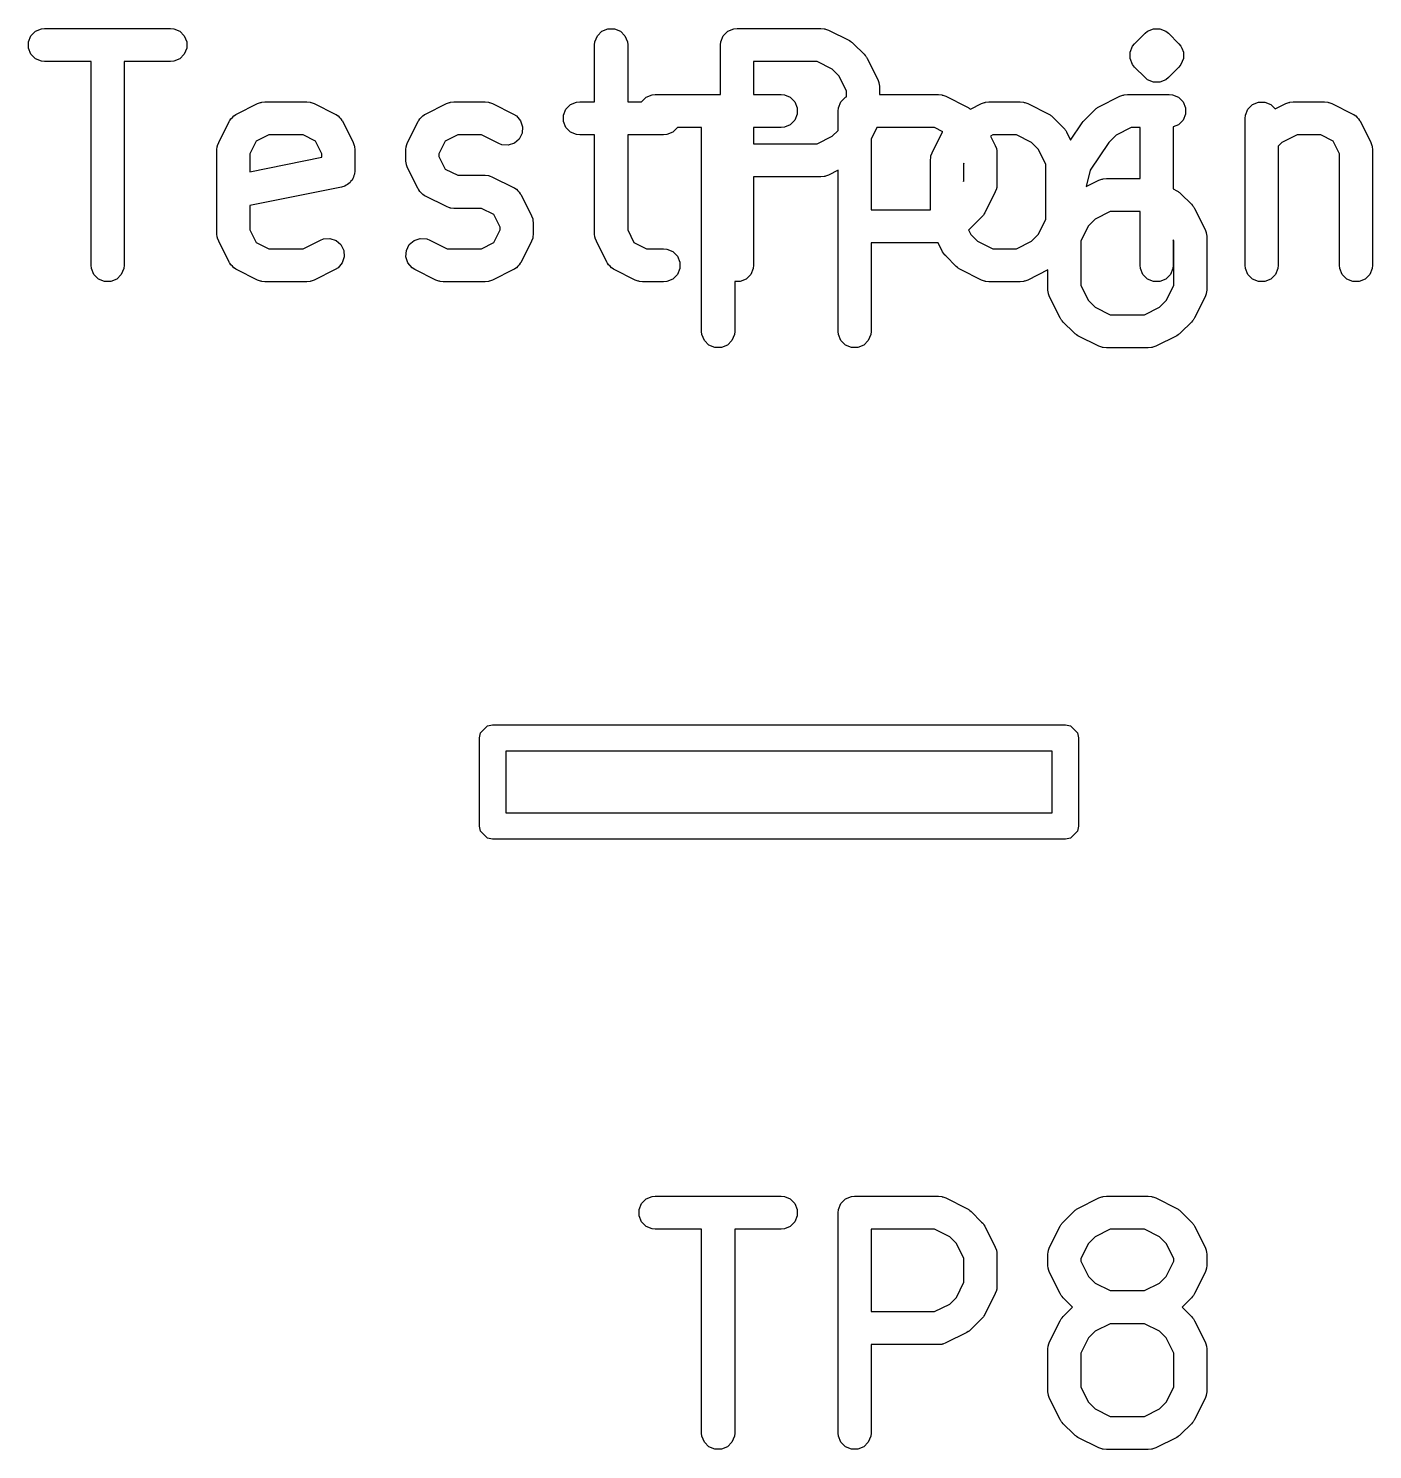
# Model space of a CAD drawing. Header units: millimetres. Extents: x 129 to 276, y -185 to -58.
# Drawn here: x 193.09 to 199.19, y -184.53 to -178.08 of the extents above; entities that cross this region are included whole.
import ezdxf

# ---------------------------------------------------------------- set-up
doc = ezdxf.new("R2010")
doc.units = ezdxf.units.MM
doc.layers.add('F.Fab', color=9, linetype='CONTINUOUS', true_color=0xafafaf)

msp = doc.modelspace()

# ---------------------------------------------------------------- linework, layer by layer
at = {"layer": 'F.Fab', "linetype": 'CONTINUOUS'}
for p, q in [((193.124998, -178.092459), (193.152034, -178.08126)), ((193.152034, -178.08126), (193.166666, -178.079819)), ((193.166666, -178.079819), (193.738094, -178.079819)), ((193.738094, -178.079819), (193.752726, -178.08126)), ((193.752726, -178.08126), (193.779762, -178.092459)), ((195.696427, -178.092459), (195.723463, -178.08126)), ((195.723463, -178.08126), (195.752727, -178.08126)), ((195.752727, -178.08126), (195.779763, -178.092459)), ((196.267856, -178.092459), (196.294892, -178.08126)), ((196.294892, -178.08126), (196.309524, -178.079819)), ((196.309524, -178.079819), (196.690476, -178.079819)), ((196.690476, -178.079819), (196.705108, -178.08126)), ((196.705108, -178.08126), (196.707597, -178.082291)), ((196.707597, -178.082291), (196.710285, -178.082482)), ((196.710285, -178.082482), (196.724017, -178.087737)), ((198.172618, -178.092459), (198.199654, -178.08126)), ((198.199654, -178.08126), (198.228917, -178.08126)), ((198.228917, -178.08126), (198.228918, -178.08126)), ((198.228918, -178.08126), (198.255954, -178.092459)), ((193.093107, -178.140187), (193.104306, -178.113151)), ((193.093107, -178.169451), (193.093107, -178.140187)), ((193.104306, -178.113151), (193.124998, -178.092459)), ((193.779762, -178.092459), (193.800454, -178.113151)), ((193.800454, -178.113151), (193.811653, -178.140187)), ((193.811653, -178.140187), (193.811653, -178.169451)), ((195.663095, -178.154819), (195.664536, -178.140187)), ((195.664536, -178.140187), (195.675735, -178.113151)), ((195.675735, -178.113151), (195.696427, -178.092459)), ((195.779763, -178.092459), (195.800455, -178.113151)), ((195.800455, -178.113151), (195.811654, -178.140187)), ((195.811654, -178.140187), (195.813095, -178.154819)), ((196.234524, -178.154819), (196.235965, -178.140187)), ((196.235965, -178.140187), (196.247164, -178.113151)), ((196.247164, -178.113151), (196.267856, -178.092459)), ((196.724017, -178.087737), (196.819255, -178.135356)), ((196.819255, -178.135356), (196.825554, -178.13932)), ((196.825554, -178.13932), (196.827382, -178.140078)), ((196.827382, -178.140078), (196.829438, -178.141766)), ((196.829438, -178.141766), (196.831698, -178.143188)), ((196.831698, -178.143188), (196.832997, -178.144686)), ((196.832997, -178.144686), (196.838747, -178.149405)), ((198.113634, -178.149405), (198.161253, -178.101786)), ((198.161253, -178.101786), (198.172618, -178.092459)), ((198.255954, -178.092459), (198.267319, -178.101786)), ((198.267319, -178.101786), (198.314938, -178.149405)), ((193.104306, -178.196487), (193.093107, -178.169451)), ((193.124998, -178.217179), (193.104306, -178.196487)), ((193.800454, -178.196487), (193.779762, -178.217179)), ((193.811653, -178.169451), (193.800454, -178.196487)), ((195.663095, -178.413152), (195.663095, -178.154819)), ((195.813095, -178.154819), (195.813095, -178.413152)), ((196.234524, -178.379819), (196.234524, -178.154819)), ((196.838747, -178.149405), (196.886366, -178.197024)), ((196.886366, -178.197024), (196.891084, -178.202773)), ((196.891084, -178.202773), (196.892583, -178.204073)), ((196.892583, -178.204073), (196.894004, -178.206332)), ((196.894004, -178.206332), (196.895693, -178.208389)), ((196.895693, -178.208389), (196.89645, -178.210216)), ((196.89645, -178.210216), (196.900415, -178.216516)), ((198.093108, -178.187807), (198.104307, -178.16077)), ((198.093108, -178.217069), (198.093108, -178.187807)), ((198.104307, -178.16077), (198.113634, -178.149405)), ((198.314938, -178.149405), (198.324265, -178.16077)), ((198.324265, -178.16077), (198.327861, -178.169451)), ((198.327861, -178.169451), (198.335464, -178.187807)), ((198.335464, -178.187807), (198.335464, -178.21707)), ((193.152034, -178.228378), (193.124998, -178.217179)), ((193.166666, -178.229819), (193.152034, -178.228378)), ((193.37738, -178.229819), (193.166666, -178.229819)), ((193.37738, -179.154819), (193.37738, -178.229819)), ((193.738094, -178.229819), (193.52738, -178.229819)), ((193.52738, -178.229819), (193.52738, -179.154819)), ((193.752726, -178.228378), (193.738094, -178.229819)), ((193.779762, -178.217179), (193.752726, -178.228378)), ((196.672771, -178.229819), (196.384524, -178.229819)), ((196.384524, -178.229819), (196.384524, -178.379819)), ((196.741287, -178.264077), (196.672771, -178.229819)), ((196.771694, -178.294484), (196.741287, -178.264077)), ((196.900415, -178.216516), (196.948034, -178.311754)), ((198.104307, -178.244106), (198.093108, -178.217069)), ((198.113634, -178.255471), (198.104307, -178.244106)), ((198.161253, -178.30309), (198.113634, -178.255471)), ((198.314938, -178.255471), (198.267319, -178.30309)), ((198.324265, -178.244106), (198.314938, -178.255471)), ((198.335464, -178.21707), (198.324265, -178.244106)), ((196.805952, -178.363), (196.771694, -178.294484)), ((196.948034, -178.311754), (196.953289, -178.325485)), ((196.953289, -178.325485), (196.95348, -178.328174)), ((196.95348, -178.328174), (196.954511, -178.330663)), ((196.954511, -178.330663), (196.955952, -178.345295)), ((198.172618, -178.312417), (198.161253, -178.30309)), ((198.199654, -178.323616), (198.172618, -178.312417)), ((198.199655, -178.323616), (198.199654, -178.323616)), ((198.228917, -178.323616), (198.199655, -178.323616)), ((198.228918, -178.323616), (198.228917, -178.323616)), ((198.255954, -178.312417), (198.228918, -178.323616)), ((198.267319, -178.30309), (198.255954, -178.312417)), ((195.875735, -178.413151), (195.896427, -178.392459)), ((195.896427, -178.392459), (195.923463, -178.38126)), ((195.923463, -178.38126), (195.938095, -178.379819)), ((195.938095, -178.379819), (196.234524, -178.379819)), ((196.384524, -178.379819), (196.509523, -178.379819)), ((196.509523, -178.379819), (196.524155, -178.38126)), ((196.524155, -178.38126), (196.551191, -178.392459)), ((196.551191, -178.392459), (196.571883, -178.413151)), ((196.780497, -178.413151), (196.801189, -178.392459)), ((196.801189, -178.392459), (196.805952, -178.390486)), ((196.805952, -178.390486), (196.805952, -178.363)), ((196.955952, -178.345295), (196.955952, -178.379819)), ((196.955952, -178.379819), (197.223809, -178.379819)), ((197.223809, -178.379819), (197.238441, -178.38126)), ((197.238441, -178.38126), (197.24093, -178.382291)), ((197.24093, -178.382291), (197.243618, -178.382482)), ((197.243618, -178.382482), (197.25735, -178.387737)), ((197.25735, -178.387737), (197.352588, -178.435356)), ((197.952173, -178.435356), (198.047411, -178.387737)), ((198.047411, -178.387737), (198.061142, -178.382482)), ((198.061142, -178.382482), (198.063831, -178.38229)), ((198.063831, -178.38229), (198.06632, -178.38126)), ((198.06632, -178.38126), (198.080952, -178.379819)), ((198.080952, -178.379819), (198.271428, -178.379819)), ((198.271428, -178.379819), (198.28606, -178.38126)), ((198.28606, -178.38126), (198.313096, -178.392459)), ((198.313096, -178.392459), (198.333788, -178.413151)), ((194.032849, -178.471859), (194.034286, -178.470614)), ((194.034286, -178.470614), (194.035439, -178.470229)), ((194.035439, -178.470229), (194.037887, -178.468689)), ((194.037887, -178.468689), (194.133125, -178.42107)), ((194.133125, -178.42107), (194.146856, -178.415815)), ((194.146856, -178.415815), (194.149545, -178.415623)), ((194.149545, -178.415623), (194.152034, -178.414593)), ((194.152034, -178.414593), (194.166666, -178.413152)), ((194.166666, -178.413152), (194.357142, -178.413152)), ((194.357142, -178.413152), (194.371774, -178.414593)), ((194.371774, -178.414593), (194.374263, -178.415624)), ((194.374263, -178.415624), (194.376951, -178.415815)), ((194.376951, -178.415815), (194.390683, -178.42107)), ((194.390683, -178.42107), (194.485921, -178.468689)), ((194.485921, -178.468689), (194.488368, -178.470229)), ((194.488368, -178.470229), (194.489522, -178.470614)), ((194.489522, -178.470614), (194.490958, -178.471859)), ((194.889992, -178.471859), (194.891429, -178.470614)), ((194.891429, -178.470614), (194.892582, -178.470229)), ((194.892582, -178.470229), (194.89503, -178.468689)), ((194.89503, -178.468689), (194.990268, -178.42107)), ((194.990268, -178.42107), (195.003999, -178.415815)), ((195.003999, -178.415815), (195.006688, -178.415623)), ((195.006688, -178.415623), (195.009177, -178.414593)), ((195.009177, -178.414593), (195.023809, -178.413152)), ((195.023809, -178.413152), (195.166666, -178.413152)), ((195.166666, -178.413152), (195.181298, -178.414593)), ((195.181298, -178.414593), (195.183787, -178.415624)), ((195.183787, -178.415624), (195.186475, -178.415815)), ((195.186475, -178.415815), (195.200207, -178.42107)), ((195.200207, -178.42107), (195.295445, -178.468689)), ((195.295445, -178.468689), (195.307888, -178.476521)), ((195.521679, -178.47352), (195.532878, -178.446484)), ((195.532878, -178.446484), (195.55357, -178.425792)), ((195.55357, -178.425792), (195.580606, -178.414593)), ((195.580606, -178.414593), (195.595238, -178.413152)), ((195.595238, -178.413152), (195.663095, -178.413152)), ((195.813095, -178.413152), (195.875735, -178.413152)), ((195.875735, -178.413152), (195.875735, -178.413151)), ((196.571883, -178.413151), (196.583082, -178.440187)), ((196.583082, -178.469451), (196.571883, -178.496487)), ((196.583082, -178.440187), (196.583082, -178.469451)), ((196.767857, -178.454819), (196.769298, -178.440187)), ((196.767857, -178.5428), (196.767857, -178.454819)), ((196.769298, -178.440187), (196.780497, -178.413151)), ((197.352588, -178.435356), (197.358887, -178.43932)), ((197.358887, -178.43932), (197.360715, -178.440078)), ((197.360715, -178.440078), (197.362771, -178.441766)), ((197.362771, -178.441766), (197.365031, -178.443188)), ((197.365031, -178.443188), (197.36633, -178.444686)), ((197.36633, -178.444686), (197.368328, -178.446325)), ((197.368328, -178.446325), (197.41884, -178.42107)), ((197.41884, -178.42107), (197.432571, -178.415815)), ((197.432571, -178.415815), (197.43526, -178.415623)), ((197.43526, -178.415623), (197.437749, -178.414593)), ((197.437749, -178.414593), (197.452381, -178.413152)), ((197.452381, -178.413152), (197.595238, -178.413152)), ((197.595238, -178.413152), (197.60987, -178.414593)), ((197.60987, -178.414593), (197.612359, -178.415624)), ((197.612359, -178.415624), (197.615047, -178.415815)), ((197.615047, -178.415815), (197.628779, -178.42107)), ((197.628779, -178.42107), (197.724017, -178.468689)), ((197.724017, -178.468689), (197.730316, -178.472653)), ((197.885062, -178.497024), (197.932681, -178.449405)), ((197.932681, -178.449405), (197.93843, -178.444686)), ((197.93843, -178.444686), (197.93973, -178.443188)), ((197.93973, -178.443188), (197.941989, -178.441766)), ((197.941989, -178.441766), (197.944046, -178.440078)), ((197.944046, -178.440078), (197.945873, -178.43932)), ((197.945873, -178.43932), (197.952173, -178.435356)), ((198.333788, -178.413151), (198.344987, -178.440187)), ((198.344987, -178.469451), (198.333788, -178.496487)), ((198.344987, -178.440187), (198.344987, -178.469451)), ((198.616917, -178.47352), (198.628116, -178.446484)), ((198.628116, -178.446484), (198.648808, -178.425792)), ((198.648808, -178.425792), (198.675844, -178.414593)), ((198.675844, -178.414593), (198.705108, -178.414593)), ((198.705108, -178.414593), (198.732144, -178.425792)), ((198.732144, -178.425792), (198.751545, -178.445193)), ((198.751545, -178.445193), (198.799792, -178.42107)), ((198.799792, -178.42107), (198.813523, -178.415815)), ((198.813523, -178.415815), (198.816212, -178.415623)), ((198.816212, -178.415623), (198.818701, -178.414593)), ((198.818701, -178.414593), (198.833333, -178.413152)), ((198.833333, -178.413152), (198.97619, -178.413152)), ((198.97619, -178.413152), (198.990822, -178.414593)), ((198.990822, -178.414593), (198.993311, -178.415624)), ((198.993311, -178.415624), (198.995999, -178.415815)), ((198.995999, -178.415815), (199.009731, -178.42107)), ((199.009731, -178.42107), (199.104969, -178.468689)), ((199.104969, -178.468689), (199.107416, -178.470229)), ((199.107416, -178.470229), (199.10857, -178.470614)), ((199.10857, -178.470614), (199.110006, -178.471859)), ((193.956727, -178.597468), (194.004346, -178.50223)), ((194.004346, -178.50223), (194.005886, -178.499782)), ((194.005886, -178.499782), (194.006271, -178.498629)), ((194.006271, -178.498629), (194.007516, -178.497192)), ((194.007516, -178.497192), (194.012178, -178.489787)), ((194.012178, -178.489787), (194.019282, -178.483625)), ((194.019282, -178.483625), (194.025444, -178.476521)), ((194.025444, -178.476521), (194.032849, -178.471859)), ((194.490958, -178.471859), (194.498364, -178.476521)), ((194.498364, -178.476521), (194.504525, -178.483625)), ((194.504525, -178.483625), (194.51163, -178.489787)), ((194.51163, -178.489787), (194.516291, -178.497192)), ((194.516291, -178.497192), (194.517537, -178.498629)), ((194.517537, -178.498629), (194.517921, -178.499782)), ((194.517921, -178.499782), (194.519462, -178.50223)), ((194.519462, -178.50223), (194.567081, -178.597468)), ((194.81387, -178.597468), (194.861489, -178.50223)), ((194.861489, -178.50223), (194.863029, -178.499782)), ((194.863029, -178.499782), (194.863414, -178.498629)), ((194.863414, -178.498629), (194.864659, -178.497192)), ((194.864659, -178.497192), (194.869321, -178.489787)), ((194.869321, -178.489787), (194.876425, -178.483625)), ((194.876425, -178.483625), (194.882587, -178.476521)), ((194.882587, -178.476521), (194.889992, -178.471859)), ((195.307888, -178.476521), (195.327061, -178.498629)), ((195.327061, -178.498629), (195.336315, -178.52639)), ((195.336315, -178.52639), (195.334241, -178.55558)), ((195.521679, -178.502784), (195.521679, -178.47352)), ((195.532878, -178.52982), (195.521679, -178.502784)), ((195.55357, -178.550512), (195.532878, -178.52982)), ((196.03855, -178.52982), (196.017858, -178.550512)), ((196.148809, -178.529819), (196.03855, -178.529819)), ((196.03855, -178.529819), (196.03855, -178.52982)), ((196.148809, -179.454819), (196.148809, -178.529819)), ((196.509523, -178.529819), (196.384524, -178.529819)), ((196.384524, -178.529819), (196.384524, -178.603628)), ((196.524155, -178.528378), (196.509523, -178.529819)), ((196.551191, -178.517179), (196.524155, -178.528378)), ((196.571883, -178.496487), (196.551191, -178.517179)), ((196.943971, -178.529819), (196.917857, -178.582047)), ((197.206104, -178.529819), (196.943971, -178.529819)), ((197.243332, -178.548433), (197.206104, -178.529819)), ((197.730316, -178.472653), (197.732144, -178.473411)), ((197.732144, -178.473411), (197.7342, -178.475099)), ((197.7342, -178.475099), (197.73646, -178.476521)), ((197.73646, -178.476521), (197.737759, -178.478019)), ((197.737759, -178.478019), (197.743509, -178.482738)), ((197.743509, -178.482738), (197.791128, -178.530357)), ((197.791128, -178.530357), (197.795846, -178.536106)), ((197.82357, -178.586635), (197.875691, -178.508454)), ((197.875691, -178.508454), (197.875725, -178.508411)), ((197.875725, -178.508411), (197.875735, -178.508389)), ((197.875735, -178.508389), (197.880223, -178.50292)), ((197.880223, -178.50292), (197.885007, -178.497079)), ((197.885007, -178.497079), (197.885028, -178.497064)), ((197.885028, -178.497064), (197.885062, -178.497024)), ((198.098657, -178.529819), (198.030141, -178.564077)), ((198.139286, -178.529819), (198.098657, -178.529819)), ((198.139286, -178.760771), (198.139286, -178.529819)), ((198.313096, -178.517179), (198.289286, -178.527041)), ((198.289286, -178.527041), (198.289286, -178.808466)), ((198.333788, -178.496487), (198.313096, -178.517179)), ((198.615476, -178.488152), (198.616917, -178.47352)), ((198.615476, -179.154819), (198.615476, -178.488152)), ((199.110006, -178.471859), (199.117412, -178.476521)), ((199.117412, -178.476521), (199.123573, -178.483625)), ((199.123573, -178.483625), (199.130678, -178.489787)), ((199.130678, -178.489787), (199.135339, -178.497192)), ((199.135339, -178.497192), (199.136585, -178.498629)), ((199.136585, -178.498629), (199.136969, -178.499782)), ((199.136969, -178.499782), (199.13851, -178.50223)), ((199.13851, -178.50223), (199.186129, -178.597468)), ((193.951472, -178.6112), (193.956727, -178.597468)), ((194.127329, -178.591672), (194.098809, -178.648714)), ((194.184371, -178.563152), (194.127329, -178.591672)), ((194.339437, -178.563152), (194.184371, -178.563152)), ((194.396478, -178.591672), (194.339437, -178.563152)), ((194.424999, -178.648714), (194.396478, -178.591672)), ((194.567081, -178.597468), (194.572336, -178.611199)), ((194.808615, -178.6112), (194.81387, -178.597468)), ((194.984472, -178.591672), (194.955952, -178.648714)), ((195.041514, -178.563152), (194.984472, -178.591672)), ((195.148961, -178.563152), (195.041514, -178.563152)), ((195.228363, -178.602853), (195.148961, -178.563152)), ((195.321153, -178.581755), (195.299046, -178.600928)), ((195.334241, -178.55558), (195.321153, -178.581755)), ((195.580606, -178.561711), (195.55357, -178.550512)), ((195.595238, -178.563152), (195.580606, -178.561711)), ((195.663095, -178.563152), (195.595238, -178.563152)), ((195.663095, -179.011961), (195.663095, -178.563152)), ((195.97619, -178.563152), (195.813095, -178.563152)), ((195.813095, -178.563152), (195.813095, -178.994256)), ((195.990822, -178.561711), (195.97619, -178.563152)), ((196.017858, -178.550512), (195.990822, -178.561711)), ((196.672771, -178.603628), (196.741287, -178.56937)), ((196.741287, -178.56937), (196.767857, -178.5428)), ((196.917857, -178.582047), (196.917857, -178.903628)), ((197.194823, -178.645087), (197.242442, -178.549849)), ((197.242442, -178.549849), (197.243332, -178.548433)), ((197.470086, -178.563152), (197.45967, -178.56836)), ((197.45967, -178.56836), (197.481367, -178.611754)), ((197.577533, -178.563152), (197.470086, -178.563152)), ((197.646049, -178.59741), (197.577533, -178.563152)), ((197.676456, -178.627817), (197.646049, -178.59741)), ((197.795846, -178.536106), (197.797345, -178.537406)), ((197.797345, -178.537406), (197.798766, -178.539665)), ((197.798766, -178.539665), (197.800455, -178.541722)), ((197.800455, -178.541722), (197.801212, -178.543549)), ((197.801212, -178.543549), (197.805177, -178.549849)), ((197.805177, -178.549849), (197.82357, -178.586635)), ((197.996379, -178.597838), (197.912467, -178.723707)), ((198.030141, -178.564077), (197.996379, -178.597838)), ((198.782522, -178.59741), (198.765476, -178.614456)), ((198.851038, -178.563152), (198.782522, -178.59741)), ((198.958485, -178.563152), (198.851038, -178.563152)), ((199.015526, -178.591672), (198.958485, -178.563152)), ((199.044047, -178.648714), (199.015526, -178.591672)), ((199.186129, -178.597468), (199.191384, -178.611199)), ((193.948809, -178.631009), (193.95025, -178.616377)), ((193.948809, -179.011961), (193.948809, -178.631009)), ((193.95025, -178.616377), (193.951281, -178.613887)), ((193.951281, -178.613887), (193.951472, -178.6112)), ((194.098809, -178.648714), (194.098809, -178.729999)), ((194.098809, -178.729999), (194.424999, -178.664762)), ((194.424999, -178.664762), (194.424999, -178.648714)), ((194.572336, -178.611199), (194.572527, -178.613888)), ((194.572527, -178.613888), (194.573558, -178.616377)), ((194.573558, -178.616377), (194.574999, -178.631009)), ((194.574999, -178.631009), (194.574999, -178.726247)), ((194.805952, -178.631009), (194.807393, -178.616377)), ((194.805952, -178.678628), (194.805952, -178.631009)), ((194.807393, -178.616377), (194.808424, -178.613887)), ((194.808424, -178.613887), (194.808615, -178.6112)), ((194.955952, -178.648714), (194.955952, -178.660923)), ((194.955952, -178.660923), (194.984472, -178.717964)), ((195.242094, -178.608108), (195.228363, -178.602853)), ((195.271284, -178.610182), (195.242094, -178.608108)), ((195.299046, -178.600928), (195.271284, -178.610182)), ((196.384524, -178.603628), (196.672771, -178.603628)), ((197.186905, -178.678628), (197.188346, -178.663996)), ((197.188346, -178.663996), (197.189377, -178.661506)), ((197.189377, -178.661506), (197.189568, -178.658819)), ((197.189568, -178.658819), (197.194823, -178.645087)), ((197.481367, -178.611754), (197.486622, -178.625485)), ((197.486622, -178.625485), (197.486813, -178.628174)), ((197.486813, -178.628174), (197.487844, -178.630663)), ((197.487844, -178.630663), (197.489285, -178.645295)), ((197.489285, -178.645295), (197.489285, -178.788152)), ((197.710714, -178.696333), (197.676456, -178.627817)), ((198.765476, -178.614456), (198.765476, -179.154819)), ((199.044047, -179.154819), (199.044047, -178.648714)), ((199.191384, -178.611199), (199.191575, -178.613888)), ((199.191575, -178.613888), (199.192606, -178.616377)), ((199.192606, -178.616377), (199.194047, -178.631009)), ((199.194047, -178.631009), (199.194047, -179.154819)), ((194.574999, -178.726247), (194.573558, -178.740879)), ((194.807393, -178.69326), (194.805952, -178.678628)), ((194.808424, -178.695749), (194.807393, -178.69326)), ((194.808615, -178.698437), (194.808424, -178.695749)), ((194.81387, -178.712169), (194.808615, -178.698437)), ((194.861489, -178.807407), (194.81387, -178.712169)), ((194.984472, -178.717964), (195.041514, -178.746485)), ((196.767857, -178.72379), (196.724017, -178.74571)), ((196.767857, -179.454819), (196.767857, -178.72379)), ((197.186905, -178.903628), (197.186905, -178.678628)), ((197.339285, -178.691573), (197.336905, -178.696333)), ((197.336905, -178.696333), (197.336905, -178.775207)), ((197.339285, -178.770447), (197.339285, -178.691573)), ((197.710714, -178.946637), (197.710714, -178.696333)), ((197.912467, -178.723707), (197.893943, -178.797804)), ((194.534878, -178.791419), (194.528773, -178.795508)), ((194.541667, -178.788607), (194.534878, -178.791419)), ((194.546919, -178.783354), (194.541667, -178.788607)), ((194.553087, -178.779224), (194.546919, -178.783354)), ((194.557161, -178.773113), (194.553087, -178.779224)), ((194.562359, -178.767915), (194.557161, -178.773113)), ((194.565202, -178.761051), (194.562359, -178.767915)), ((194.569319, -178.754876), (194.565202, -178.761051)), ((194.570744, -178.74767), (194.569319, -178.754876)), ((194.573558, -178.740879), (194.570744, -178.74767)), ((195.041514, -178.746485), (195.166666, -178.746485)), ((195.166666, -178.746485), (195.181298, -178.747926)), ((195.181298, -178.747926), (195.183787, -178.748957)), ((195.183787, -178.748957), (195.186475, -178.749148)), ((195.186475, -178.749148), (195.200207, -178.754403)), ((195.200207, -178.754403), (195.295445, -178.802022)), ((196.690476, -178.753628), (196.384524, -178.753628)), ((196.384524, -178.753628), (196.384524, -179.154819)), ((196.705108, -178.752187), (196.690476, -178.753628)), ((196.707597, -178.751155), (196.705108, -178.752187)), ((196.710285, -178.750965), (196.707597, -178.751155)), ((196.724017, -178.74571), (196.710285, -178.750965)), ((197.336905, -178.775207), (197.339285, -178.770447)), ((197.489285, -178.788152), (197.487844, -178.802784)), ((197.893943, -178.797804), (197.952173, -178.768689)), ((197.952173, -178.768689), (197.965904, -178.763434)), ((197.965904, -178.763434), (197.968593, -178.763242)), ((197.968593, -178.763242), (197.971082, -178.762212)), ((197.971082, -178.762212), (197.985714, -178.760771)), ((197.985714, -178.760771), (198.139286, -178.760771)), ((194.514707, -178.799791), (194.098809, -178.88297)), ((194.528773, -178.795508), (194.514707, -178.799791)), ((194.863029, -178.809854), (194.861489, -178.807407)), ((194.863414, -178.811008), (194.863029, -178.809854)), ((194.864659, -178.812444), (194.863414, -178.811008)), ((194.869321, -178.81985), (194.864659, -178.812444)), ((194.876425, -178.826011), (194.869321, -178.81985)), ((194.882587, -178.833116), (194.876425, -178.826011)), ((194.889992, -178.837777), (194.882587, -178.833116)), ((194.891429, -178.839023), (194.889992, -178.837777)), ((194.892582, -178.839407), (194.891429, -178.839023)), ((194.89503, -178.840948), (194.892582, -178.839407)), ((194.990268, -178.888567), (194.89503, -178.840948)), ((195.295445, -178.802022), (195.297892, -178.803562)), ((195.297892, -178.803562), (195.299046, -178.803947)), ((195.299046, -178.803947), (195.300482, -178.805192)), ((195.300482, -178.805192), (195.307888, -178.809854)), ((195.307888, -178.809854), (195.314049, -178.816958)), ((195.314049, -178.816958), (195.321154, -178.82312)), ((195.321154, -178.82312), (195.325815, -178.830525)), ((195.325815, -178.830525), (195.327061, -178.831962)), ((195.327061, -178.831962), (195.327445, -178.833115)), ((195.327445, -178.833115), (195.328986, -178.835563)), ((195.328986, -178.835563), (195.376605, -178.930801)), ((197.481367, -178.821693), (197.433748, -178.916931)), ((197.486622, -178.807962), (197.481367, -178.821693)), ((197.486813, -178.805272), (197.486622, -178.807962)), ((197.487844, -178.802784), (197.486813, -178.805272)), ((198.289286, -178.808466), (198.304969, -178.816308)), ((198.304969, -178.816308), (198.311268, -178.820272)), ((198.311268, -178.820272), (198.313096, -178.82103)), ((198.313096, -178.82103), (198.315152, -178.822718)), ((198.315152, -178.822718), (198.317412, -178.82414)), ((198.317412, -178.82414), (198.318711, -178.825638)), ((198.318711, -178.825638), (198.324461, -178.830357)), ((198.324461, -178.830357), (198.37208, -178.877976)), ((194.098809, -178.88297), (194.098809, -178.994256)), ((195.003999, -178.893822), (194.990268, -178.888567)), ((195.006688, -178.894013), (195.003999, -178.893822)), ((195.009177, -178.895044), (195.006688, -178.894013)), ((195.023809, -178.896485), (195.009177, -178.895044)), ((195.148961, -178.896485), (195.023809, -178.896485)), ((195.206002, -178.925005), (195.148961, -178.896485)), ((196.917857, -178.903628), (197.186905, -178.903628)), ((197.433748, -178.916931), (197.429783, -178.92323)), ((198.003419, -178.910771), (197.934903, -178.945029)), ((198.139286, -178.910771), (198.003419, -178.910771)), ((198.139286, -179.154819), (198.139286, -178.910771)), ((198.37208, -178.877976), (198.376798, -178.883725)), ((198.376798, -178.883725), (198.378297, -178.885025)), ((198.378297, -178.885025), (198.379718, -178.887284)), ((198.379718, -178.887284), (198.381407, -178.889341)), ((198.381407, -178.889341), (198.382164, -178.891168)), ((198.382164, -178.891168), (198.386129, -178.897468)), ((198.386129, -178.897468), (198.433748, -178.992706)), ((195.234523, -178.982047), (195.206002, -178.925005)), ((195.234523, -178.994256), (195.234523, -178.982047)), ((195.376605, -178.930801), (195.38186, -178.944532)), ((195.38186, -178.944532), (195.382051, -178.947221)), ((195.382051, -178.947221), (195.383082, -178.94971)), ((195.383082, -178.94971), (195.384523, -178.964342)), ((195.384523, -178.964342), (195.384523, -179.011961)), ((197.37208, -178.984042), (197.36633, -178.98876)), ((197.419699, -178.936423), (197.37208, -178.984042)), ((197.424417, -178.930673), (197.419699, -178.936423)), ((197.425916, -178.929374), (197.424417, -178.930673)), ((197.427337, -178.927114), (197.425916, -178.929374)), ((197.429026, -178.925058), (197.427337, -178.927114)), ((197.429783, -178.92323), (197.429026, -178.925058)), ((197.676455, -179.015153), (197.710714, -178.946637)), ((197.904496, -178.975436), (197.870238, -179.043952)), ((197.934903, -178.945029), (197.904496, -178.975436)), ((193.95025, -179.026593), (193.948809, -179.011961)), ((193.951281, -179.029082), (193.95025, -179.026593)), ((193.951472, -179.03177), (193.951281, -179.029082)), ((193.956727, -179.045502), (193.951472, -179.03177)), ((194.004346, -179.140741), (193.956727, -179.045502)), ((194.098809, -178.994256), (194.127329, -179.051298)), ((194.127329, -179.051298), (194.184371, -179.079819)), ((194.339437, -179.079819), (194.418839, -179.040118)), ((194.418839, -179.040118), (194.43257, -179.034863)), ((194.43257, -179.034863), (194.46176, -179.032789)), ((194.46176, -179.032789), (194.489522, -179.042043)), ((194.489522, -179.042043), (194.511629, -179.061216)), ((194.821702, -179.061216), (194.84381, -179.042043)), ((194.84381, -179.042043), (194.871571, -179.032789)), ((194.871571, -179.032789), (194.900761, -179.034863)), ((194.900761, -179.034863), (194.914493, -179.040118)), ((194.914493, -179.040118), (194.993895, -179.079819)), ((195.148961, -179.079819), (195.206002, -179.051298)), ((195.206002, -179.051298), (195.234523, -178.994256)), ((195.376605, -179.045502), (195.328986, -179.140741)), ((195.38186, -179.03177), (195.376605, -179.045502)), ((195.38205, -179.029082), (195.38186, -179.03177)), ((195.383082, -179.026593), (195.38205, -179.029082)), ((195.384523, -179.011961), (195.383082, -179.026593)), ((195.664536, -179.026593), (195.663095, -179.011961)), ((195.665567, -179.029082), (195.664536, -179.026593)), ((195.665758, -179.03177), (195.665567, -179.029082)), ((195.671013, -179.045502), (195.665758, -179.03177)), ((195.718632, -179.140741), (195.671013, -179.045502)), ((195.813095, -178.994256), (195.841615, -179.051298)), ((195.841615, -179.051298), (195.898657, -179.079819)), ((197.360715, -178.993369), (197.360347, -178.993521)), ((197.360347, -178.993521), (197.371163, -179.015153)), ((197.362771, -178.99168), (197.360715, -178.993369)), ((197.365031, -178.990259), (197.362771, -178.99168)), ((197.36633, -178.98876), (197.365031, -178.990259)), ((197.371163, -179.015153), (197.40157, -179.045561)), ((197.40157, -179.045561), (197.470086, -179.079819)), ((197.577533, -179.079819), (197.646048, -179.045561)), ((197.646048, -179.045561), (197.676455, -179.015153)), ((197.870238, -179.043952), (197.870238, -179.246637)), ((198.291666, -179.043952), (198.289286, -179.039192)), ((198.289286, -179.039192), (198.289286, -179.154819)), ((198.291666, -179.246637), (198.291666, -179.043952)), ((198.433748, -178.992706), (198.439003, -179.006437)), ((198.439003, -179.006437), (198.439194, -179.009126)), ((198.439194, -179.009126), (198.440225, -179.011615)), ((198.440225, -179.011615), (198.441666, -179.026247)), ((198.441666, -179.026247), (198.441666, -179.264342)), ((194.184371, -179.079819), (194.339437, -179.079819)), ((194.511629, -179.061216), (194.524717, -179.087391)), ((194.524717, -179.087391), (194.526791, -179.116581)), ((194.806541, -179.116581), (194.808615, -179.087391)), ((194.808615, -179.087391), (194.821702, -179.061216)), ((194.993895, -179.079819), (195.148961, -179.079819)), ((195.898657, -179.079819), (195.97619, -179.079819)), ((195.97619, -179.079819), (195.990822, -179.08126)), ((195.990822, -179.08126), (196.017858, -179.092459)), ((196.017858, -179.092459), (196.03855, -179.113151)), ((196.03855, -179.113151), (196.049749, -179.140187)), ((197.222696, -179.053628), (196.917857, -179.053628)), ((196.917857, -179.053628), (196.917857, -179.454819)), ((197.242442, -179.093121), (197.222696, -179.053628)), ((197.246405, -179.099417), (197.242442, -179.093121)), ((197.247163, -179.101247), (197.246405, -179.099417)), ((197.248852, -179.103305), (197.247163, -179.101247)), ((197.250274, -179.105564), (197.248852, -179.103305)), ((197.251772, -179.106863), (197.250274, -179.105564)), ((197.25649, -179.112612), (197.251772, -179.106863)), ((197.304109, -179.160232), (197.25649, -179.112612)), ((197.470086, -179.079819), (197.577533, -179.079819)), ((193.378821, -179.169451), (193.37738, -179.154819)), ((193.39002, -179.196487), (193.378821, -179.169451)), ((193.525939, -179.169451), (193.51474, -179.196487)), ((193.52738, -179.154819), (193.525939, -179.169451)), ((194.005886, -179.143187), (194.004346, -179.140741)), ((194.006271, -179.144342), (194.005886, -179.143187)), ((194.007517, -179.145779), (194.006271, -179.144342)), ((194.012178, -179.153183), (194.007517, -179.145779)), ((194.01928, -179.159342), (194.012178, -179.153183)), ((194.025444, -179.16645), (194.01928, -179.159342)), ((194.032849, -179.171111), (194.025444, -179.16645)), ((194.034286, -179.172357), (194.032849, -179.171111)), ((194.035439, -179.172741), (194.034286, -179.172357)), ((194.037887, -179.174282), (194.035439, -179.172741)), ((194.133125, -179.221901), (194.037887, -179.174282)), ((194.485921, -179.174282), (194.390683, -179.221901)), ((194.498364, -179.16645), (194.485921, -179.174282)), ((194.517537, -179.144342), (194.498364, -179.16645)), ((194.526791, -179.116581), (194.517537, -179.144342)), ((194.815795, -179.144342), (194.806541, -179.116581)), ((194.834968, -179.16645), (194.815795, -179.144342)), ((194.847411, -179.174282), (194.834968, -179.16645)), ((194.942649, -179.221901), (194.847411, -179.174282)), ((195.295445, -179.174282), (195.200207, -179.221901)), ((195.297892, -179.172741), (195.295445, -179.174282)), ((195.299046, -179.172357), (195.297892, -179.172741)), ((195.300482, -179.171111), (195.299046, -179.172357)), ((195.307888, -179.16645), (195.300482, -179.171111)), ((195.314049, -179.159345), (195.307888, -179.16645)), ((195.321154, -179.153184), (195.314049, -179.159345)), ((195.325815, -179.145778), (195.321154, -179.153184)), ((195.327061, -179.144342), (195.325815, -179.145778)), ((195.327445, -179.143188), (195.327061, -179.144342)), ((195.328986, -179.140741), (195.327445, -179.143188)), ((195.720172, -179.143187), (195.718632, -179.140741)), ((195.720557, -179.144342), (195.720172, -179.143187)), ((195.721803, -179.145779), (195.720557, -179.144342)), ((195.726464, -179.153183), (195.721803, -179.145779)), ((195.733566, -179.159342), (195.726464, -179.153183)), ((195.73973, -179.16645), (195.733566, -179.159342)), ((195.747135, -179.171111), (195.73973, -179.16645)), ((195.748572, -179.172357), (195.747135, -179.171111)), ((195.749725, -179.172741), (195.748572, -179.172357)), ((195.752173, -179.174282), (195.749725, -179.172741)), ((195.847411, -179.221901), (195.752173, -179.174282)), ((196.049749, -179.169451), (196.03855, -179.196487)), ((196.049749, -179.140187), (196.049749, -179.169451)), ((196.383083, -179.169451), (196.371884, -179.196487)), ((196.384524, -179.154819), (196.383083, -179.169451)), ((197.309858, -179.16495), (197.304109, -179.160232)), ((197.311159, -179.16645), (197.309858, -179.16495)), ((197.313418, -179.167872), (197.311159, -179.16645)), ((197.315475, -179.16956), (197.313418, -179.167872)), ((197.317302, -179.170317), (197.315475, -179.16956)), ((197.323602, -179.174282), (197.317302, -179.170317)), ((197.41884, -179.221901), (197.323602, -179.174282)), ((197.720238, -179.176171), (197.628779, -179.221901)), ((197.720238, -179.264342), (197.720238, -179.176171)), ((198.140727, -179.169451), (198.139286, -179.154819)), ((198.151926, -179.196487), (198.140727, -179.169451)), ((198.287845, -179.169451), (198.276646, -179.196487)), ((198.289286, -179.154819), (198.287845, -179.169451)), ((198.616917, -179.169451), (198.615476, -179.154819)), ((198.628116, -179.196487), (198.616917, -179.169451)), ((198.764035, -179.169451), (198.752836, -179.196487)), ((198.765476, -179.154819), (198.764035, -179.169451)), ((199.045488, -179.169451), (199.044047, -179.154819)), ((199.056687, -179.196487), (199.045488, -179.169451)), ((199.192606, -179.169451), (199.181407, -179.196487)), ((199.194047, -179.154819), (199.192606, -179.169451)), ((193.410712, -179.217179), (193.39002, -179.196487)), ((193.437748, -179.228378), (193.410712, -179.217179)), ((193.467012, -179.228378), (193.437748, -179.228378)), ((193.494048, -179.217179), (193.467012, -179.228378)), ((193.51474, -179.196487), (193.494048, -179.217179)), ((194.146856, -179.227156), (194.133125, -179.221901)), ((194.149545, -179.227347), (194.146856, -179.227156)), ((194.152034, -179.228378), (194.149545, -179.227347)), ((194.166666, -179.229819), (194.152034, -179.228378)), ((194.357142, -179.229819), (194.166666, -179.229819)), ((194.371774, -179.228378), (194.357142, -179.229819)), ((194.374263, -179.227346), (194.371774, -179.228378)), ((194.376951, -179.227156), (194.374263, -179.227346)), ((194.390683, -179.221901), (194.376951, -179.227156)), ((194.95638, -179.227156), (194.942649, -179.221901)), ((194.959069, -179.227347), (194.95638, -179.227156)), ((194.961558, -179.228378), (194.959069, -179.227347)), ((194.97619, -179.229819), (194.961558, -179.228378)), ((195.166666, -179.229819), (194.97619, -179.229819)), ((195.181298, -179.228378), (195.166666, -179.229819)), ((195.183787, -179.227346), (195.181298, -179.228378)), ((195.186475, -179.227156), (195.183787, -179.227346)), ((195.200207, -179.221901), (195.186475, -179.227156)), ((195.861142, -179.227156), (195.847411, -179.221901)), ((195.863831, -179.227347), (195.861142, -179.227156)), ((195.86632, -179.228378), (195.863831, -179.227347)), ((195.880952, -179.229819), (195.86632, -179.228378)), ((195.97619, -179.229819), (195.880952, -179.229819)), ((195.990822, -179.228378), (195.97619, -179.229819)), ((196.017858, -179.217179), (195.990822, -179.228378)), ((196.03855, -179.196487), (196.017858, -179.217179)), ((196.324156, -179.228378), (196.298809, -179.228378)), ((196.298809, -179.228378), (196.298809, -179.454819)), ((196.351192, -179.217179), (196.324156, -179.228378)), ((196.371884, -179.196487), (196.351192, -179.217179)), ((197.432571, -179.227156), (197.41884, -179.221901)), ((197.43526, -179.227347), (197.432571, -179.227156)), ((197.437749, -179.228378), (197.43526, -179.227347)), ((197.452381, -179.229819), (197.437749, -179.228378)), ((197.595238, -179.229819), (197.452381, -179.229819)), ((197.60987, -179.228378), (197.595238, -179.229819)), ((197.612359, -179.227346), (197.60987, -179.228378)), ((197.615047, -179.227156), (197.612359, -179.227346)), ((197.628779, -179.221901), (197.615047, -179.227156)), ((198.172618, -179.217179), (198.151926, -179.196487)), ((198.199654, -179.228378), (198.172618, -179.217179)), ((198.228918, -179.228378), (198.199654, -179.228378)), ((198.255954, -179.217179), (198.228918, -179.228378)), ((198.276646, -179.196487), (198.255954, -179.217179)), ((198.648808, -179.217179), (198.628116, -179.196487)), ((198.675844, -179.228378), (198.648808, -179.217179)), ((198.705108, -179.228378), (198.675844, -179.228378)), ((198.732144, -179.217179), (198.705108, -179.228378)), ((198.752836, -179.196487), (198.732144, -179.217179)), ((199.077379, -179.217179), (199.056687, -179.196487)), ((199.104415, -179.228378), (199.077379, -179.217179)), ((199.133679, -179.228378), (199.104415, -179.228378)), ((199.160715, -179.217179), (199.133679, -179.228378)), ((199.181407, -179.196487), (199.160715, -179.217179)), ((197.721679, -179.278974), (197.720238, -179.264342)), ((197.72271, -179.281463), (197.721679, -179.278974)), ((197.722901, -179.284151), (197.72271, -179.281463)), ((197.728156, -179.297883), (197.722901, -179.284151)), ((197.775775, -179.393121), (197.728156, -179.297883)), ((197.870238, -179.246637), (197.904496, -179.315153)), ((198.257407, -179.315153), (198.291666, -179.246637)), ((198.433748, -179.297883), (198.386129, -179.393121)), ((198.439003, -179.284152), (198.433748, -179.297883)), ((198.439194, -179.281462), (198.439003, -179.284152)), ((198.440225, -179.278974), (198.439194, -179.281462)), ((198.441666, -179.264342), (198.440225, -179.278974)), ((197.904496, -179.315153), (197.934903, -179.345561)), ((197.934903, -179.345561), (198.003419, -179.379819)), ((198.158485, -179.379819), (198.227, -179.345561)), ((198.227, -179.345561), (198.257407, -179.315153)), ((197.779738, -179.399417), (197.775775, -179.393121)), ((197.780496, -179.401247), (197.779738, -179.399417)), ((197.782185, -179.403305), (197.780496, -179.401247)), ((197.783607, -179.405564), (197.782185, -179.403305)), ((197.785105, -179.406863), (197.783607, -179.405564)), ((197.789823, -179.412612), (197.785105, -179.406863)), ((197.837442, -179.460232), (197.789823, -179.412612)), ((198.003419, -179.379819), (198.158485, -179.379819)), ((198.37208, -179.412613), (198.324462, -179.460232)), ((198.376798, -179.406863), (198.37208, -179.412613)), ((198.378297, -179.405564), (198.376798, -179.406863)), ((198.379718, -179.403305), (198.378297, -179.405564)), ((198.381408, -179.401247), (198.379718, -179.403305)), ((198.382165, -179.399417), (198.381408, -179.401247)), ((198.386129, -179.393121), (198.382165, -179.399417)), ((196.15025, -179.469451), (196.148809, -179.454819)), ((196.161449, -179.496487), (196.15025, -179.469451)), ((196.182141, -179.517179), (196.161449, -179.496487)), ((196.286169, -179.496487), (196.265477, -179.517179)), ((196.297368, -179.469451), (196.286169, -179.496487)), ((196.298809, -179.454819), (196.297368, -179.469451)), ((196.769298, -179.469451), (196.767857, -179.454819)), ((196.780497, -179.496487), (196.769298, -179.469451)), ((196.801189, -179.517179), (196.780497, -179.496487)), ((196.905217, -179.496487), (196.884525, -179.517179)), ((196.916416, -179.469451), (196.905217, -179.496487)), ((196.917857, -179.454819), (196.916416, -179.469451)), ((197.843191, -179.46495), (197.837442, -179.460232)), ((197.844492, -179.46645), (197.843191, -179.46495)), ((197.846751, -179.467872), (197.844492, -179.46645)), ((197.848808, -179.46956), (197.846751, -179.467872)), ((197.850635, -179.470317), (197.848808, -179.46956)), ((197.856935, -179.474282), (197.850635, -179.470317)), ((197.952173, -179.521901), (197.856935, -179.474282)), ((198.304969, -179.474282), (198.209731, -179.521901)), ((198.311268, -179.470317), (198.304969, -179.474282)), ((198.313096, -179.46956), (198.311268, -179.470317)), ((198.315152, -179.467872), (198.313096, -179.46956)), ((198.317412, -179.46645), (198.315152, -179.467872)), ((198.318712, -179.46495), (198.317412, -179.46645)), ((198.324462, -179.460232), (198.318712, -179.46495)), ((196.209177, -179.528378), (196.182141, -179.517179)), ((196.238441, -179.528378), (196.209177, -179.528378)), ((196.265477, -179.517179), (196.238441, -179.528378)), ((196.828225, -179.528378), (196.801189, -179.517179)), ((196.857489, -179.528378), (196.828225, -179.528378)), ((196.884525, -179.517179), (196.857489, -179.528378)), ((197.965904, -179.527156), (197.952173, -179.521901)), ((197.968593, -179.527347), (197.965904, -179.527156)), ((197.971082, -179.528378), (197.968593, -179.527347)), ((197.985714, -179.529819), (197.971082, -179.528378)), ((198.17619, -179.529819), (197.985714, -179.529819)), ((198.190822, -179.528378), (198.17619, -179.529819)), ((198.193311, -179.527346), (198.190822, -179.528378)), ((198.195999, -179.527156), (198.193311, -179.527346)), ((198.209731, -179.521901), (198.195999, -179.527156)), ((195.144567, -181.277039), (195.177039, -181.244567)), ((195.177039, -181.244567), (195.2, -181.24)), ((195.2, -181.24), (197.8, -181.24)), ((197.8, -181.24), (197.822961, -181.244567)), ((197.822961, -181.244567), (197.855433, -181.277039)), ((195.14, -181.3), (195.144567, -181.277039)), ((195.14, -181.7), (195.14, -181.3)), ((197.855433, -181.277039), (197.86, -181.3)), ((197.86, -181.3), (197.86, -181.7)), ((195.26, -181.36), (195.26, -181.64)), ((197.74, -181.36), (195.26, -181.36)), ((197.74, -181.64), (197.74, -181.36)), ((195.26, -181.64), (197.74, -181.64)), ((195.144567, -181.722961), (195.14, -181.7)), ((195.177039, -181.755433), (195.144567, -181.722961)), ((195.2, -181.76), (195.177039, -181.755433)), ((197.8, -181.76), (195.2, -181.76)), ((197.822961, -181.755433), (197.8, -181.76)), ((197.855433, -181.722961), (197.822961, -181.755433)), ((197.86, -181.7), (197.855433, -181.722961)), ((195.864536, -183.440187), (195.875735, -183.413151)), ((195.875735, -183.413151), (195.896427, -183.392459)), ((195.896427, -183.392459), (195.923463, -183.38126)), ((195.923463, -183.38126), (195.938095, -183.379819)), ((195.938095, -183.379819), (196.509523, -183.379819)), ((196.509523, -183.379819), (196.524155, -183.38126)), ((196.524155, -183.38126), (196.551191, -183.392459)), ((196.551191, -183.392459), (196.571883, -183.413151)), ((196.571883, -183.413151), (196.583082, -183.440187)), ((196.769298, -183.440187), (196.780497, -183.413151)), ((196.780497, -183.413151), (196.801189, -183.392459)), ((196.801189, -183.392459), (196.828225, -183.38126)), ((196.828225, -183.38126), (196.842857, -183.379819)), ((196.842857, -183.379819), (197.223809, -183.379819)), ((197.223809, -183.379819), (197.238441, -183.38126)), ((197.238441, -183.38126), (197.24093, -183.382291)), ((197.24093, -183.382291), (197.243618, -183.382482)), ((197.243618, -183.382482), (197.25735, -183.387737)), ((197.25735, -183.387737), (197.352588, -183.435356)), ((197.352588, -183.435356), (197.358887, -183.43932)), ((197.850635, -183.43932), (197.856935, -183.435356)), ((197.856935, -183.435356), (197.952173, -183.387737)), ((197.952173, -183.387737), (197.965904, -183.382482)), ((197.965904, -183.382482), (197.968593, -183.38229)), ((197.968593, -183.38229), (197.971082, -183.38126)), ((197.971082, -183.38126), (197.985714, -183.379819)), ((197.985714, -183.379819), (198.17619, -183.379819)), ((198.17619, -183.379819), (198.190822, -183.38126)), ((198.190822, -183.38126), (198.193311, -183.382291)), ((198.193311, -183.382291), (198.195999, -183.382482)), ((198.195999, -183.382482), (198.209731, -183.387737)), ((198.209731, -183.387737), (198.304969, -183.435356)), ((198.304969, -183.435356), (198.311268, -183.43932)), ((195.864536, -183.469451), (195.864536, -183.440187)), ((195.875735, -183.496487), (195.864536, -183.469451)), ((195.896427, -183.517179), (195.875735, -183.496487)), ((196.571883, -183.496487), (196.551191, -183.517179)), ((196.583082, -183.469451), (196.571883, -183.496487)), ((196.583082, -183.440187), (196.583082, -183.469451)), ((196.767857, -183.454819), (196.769298, -183.440187)), ((196.767857, -184.454819), (196.767857, -183.454819)), ((197.358887, -183.43932), (197.360715, -183.440078)), ((197.360715, -183.440078), (197.362771, -183.441766)), ((197.362771, -183.441766), (197.365031, -183.443188)), ((197.365031, -183.443188), (197.36633, -183.444686)), ((197.36633, -183.444686), (197.37208, -183.449405)), ((197.37208, -183.449405), (197.419699, -183.497024)), ((197.419699, -183.497024), (197.424417, -183.502773)), ((197.785105, -183.502773), (197.789824, -183.497024)), ((197.789824, -183.497024), (197.837443, -183.449405)), ((197.837443, -183.449405), (197.843192, -183.444686)), ((197.843192, -183.444686), (197.844492, -183.443188)), ((197.844492, -183.443188), (197.846751, -183.441766)), ((197.846751, -183.441766), (197.848808, -183.440078)), ((197.848808, -183.440078), (197.850635, -183.43932)), ((198.311268, -183.43932), (198.313096, -183.440078)), ((198.313096, -183.440078), (198.315152, -183.441766)), ((198.315152, -183.441766), (198.317412, -183.443188)), ((198.317412, -183.443188), (198.318711, -183.444686)), ((198.318711, -183.444686), (198.324461, -183.449405)), ((198.324461, -183.449405), (198.37208, -183.497024)), ((198.37208, -183.497024), (198.376798, -183.502773)), ((195.923463, -183.528378), (195.896427, -183.517179)), ((195.938095, -183.529819), (195.923463, -183.528378)), ((196.148809, -183.529819), (195.938095, -183.529819)), ((196.148809, -184.454819), (196.148809, -183.529819)), ((196.509523, -183.529819), (196.298809, -183.529819)), ((196.298809, -183.529819), (196.298809, -184.454819)), ((196.524155, -183.528378), (196.509523, -183.529819)), ((196.551191, -183.517179), (196.524155, -183.528378)), ((197.206104, -183.529819), (196.917857, -183.529819)), ((196.917857, -183.529819), (196.917857, -183.903628)), ((197.27462, -183.564077), (197.206104, -183.529819)), ((197.305027, -183.594484), (197.27462, -183.564077)), ((197.424417, -183.502773), (197.425916, -183.504073)), ((197.425916, -183.504073), (197.427337, -183.506332)), ((197.427337, -183.506332), (197.429026, -183.508389)), ((197.429026, -183.508389), (197.429783, -183.510216)), ((197.429783, -183.510216), (197.433748, -183.516516)), ((197.433748, -183.516516), (197.481367, -183.611754)), ((197.728156, -183.611754), (197.775775, -183.516516)), ((197.775775, -183.516516), (197.779739, -183.510216)), ((197.779739, -183.510216), (197.780497, -183.508389)), ((197.780497, -183.508389), (197.782185, -183.506332)), ((197.782185, -183.506332), (197.783607, -183.504073)), ((197.783607, -183.504073), (197.785105, -183.502773)), ((197.934903, -183.564077), (197.904496, -183.594484)), ((198.003419, -183.529819), (197.934903, -183.564077)), ((198.158485, -183.529819), (198.003419, -183.529819)), ((198.227001, -183.564077), (198.158485, -183.529819)), ((198.257408, -183.594484), (198.227001, -183.564077)), ((198.376798, -183.502773), (198.378297, -183.504073)), ((198.378297, -183.504073), (198.379718, -183.506332)), ((198.379718, -183.506332), (198.381407, -183.508389)), ((198.381407, -183.508389), (198.382164, -183.510216)), ((198.382164, -183.510216), (198.386129, -183.516516)), ((198.386129, -183.516516), (198.433748, -183.611754)), ((197.339285, -183.663), (197.305027, -183.594484)), ((197.481367, -183.611754), (197.486622, -183.625485)), ((197.486622, -183.625485), (197.486813, -183.628174)), ((197.486813, -183.628174), (197.487844, -183.630663)), ((197.487844, -183.630663), (197.489285, -183.645295)), ((197.720238, -183.645295), (197.721679, -183.630663)), ((197.721679, -183.630663), (197.72271, -183.628173)), ((197.72271, -183.628173), (197.722901, -183.625486)), ((197.722901, -183.625486), (197.728156, -183.611754)), ((197.904496, -183.594484), (197.870238, -183.663)), ((198.291666, -183.663), (198.257408, -183.594484)), ((198.433748, -183.611754), (198.439003, -183.625485)), ((198.439003, -183.625485), (198.439194, -183.628174)), ((198.439194, -183.628174), (198.440225, -183.630663)), ((198.440225, -183.630663), (198.441666, -183.645295)), ((197.339285, -183.770447), (197.339285, -183.663)), ((197.489285, -183.645295), (197.489285, -183.788152)), ((197.720238, -183.692914), (197.720238, -183.645295)), ((197.721679, -183.707546), (197.720238, -183.692914)), ((197.870238, -183.663), (197.870238, -183.675209)), ((197.870238, -183.675209), (197.904496, -183.743725)), ((198.257408, -183.743725), (198.291666, -183.675209)), ((198.291666, -183.675209), (198.291666, -183.663)), ((198.441666, -183.692914), (198.440225, -183.707546)), ((198.441666, -183.645295), (198.441666, -183.692914)), ((197.72271, -183.710035), (197.721679, -183.707546)), ((197.722901, -183.712723), (197.72271, -183.710035)), ((197.728156, -183.726455), (197.722901, -183.712723)), ((197.775775, -183.821693), (197.728156, -183.726455)), ((197.904496, -183.743725), (197.934903, -183.774132)), ((198.227001, -183.774132), (198.257408, -183.743725)), ((198.433748, -183.726455), (198.386129, -183.821693)), ((198.439003, -183.712724), (198.433748, -183.726455)), ((198.439194, -183.710034), (198.439003, -183.712724)), ((198.440225, -183.707546), (198.439194, -183.710034)), ((197.305027, -183.838963), (197.339285, -183.770447)), ((197.481367, -183.821693), (197.433748, -183.916931)), ((197.486622, -183.807962), (197.481367, -183.821693)), ((197.486813, -183.805272), (197.486622, -183.807962)), ((197.487844, -183.802784), (197.486813, -183.805272)), ((197.489285, -183.788152), (197.487844, -183.802784)), ((197.779739, -183.827992), (197.775775, -183.821693)), ((197.934903, -183.774132), (198.003419, -183.80839)), ((198.003419, -183.80839), (198.158485, -183.80839)), ((198.158485, -183.80839), (198.227001, -183.774132)), ((198.386129, -183.821693), (198.382164, -183.827992)), ((197.206104, -183.903628), (197.27462, -183.86937)), ((197.27462, -183.86937), (197.305027, -183.838963)), ((197.780497, -183.82982), (197.779739, -183.827992)), ((197.782185, -183.831876), (197.780497, -183.82982)), ((197.783607, -183.834136), (197.782185, -183.831876)), ((197.785105, -183.835435), (197.783607, -183.834136)), ((197.789824, -183.841185), (197.785105, -183.835435)), ((197.832029, -183.88339), (197.789824, -183.841185)), ((197.789824, -183.925595), (197.832029, -183.88339)), ((198.37208, -183.841185), (198.329875, -183.88339)), ((198.329875, -183.88339), (198.37208, -183.925595)), ((198.376798, -183.835435), (198.37208, -183.841185)), ((198.378297, -183.834136), (198.376798, -183.835435)), ((198.379718, -183.831876), (198.378297, -183.834136)), ((198.381407, -183.82982), (198.379718, -183.831876)), ((198.382164, -183.827992), (198.381407, -183.82982)), ((196.917857, -183.903628), (197.206104, -183.903628)), ((197.419699, -183.936423), (197.37208, -183.984042)), ((197.424417, -183.930673), (197.419699, -183.936423)), ((197.425916, -183.929374), (197.424417, -183.930673)), ((197.427337, -183.927114), (197.425916, -183.929374)), ((197.429026, -183.925058), (197.427337, -183.927114)), ((197.429783, -183.92323), (197.429026, -183.925058)), ((197.433748, -183.916931), (197.429783, -183.92323)), ((197.728156, -184.040325), (197.775775, -183.945087)), ((197.775775, -183.945087), (197.779739, -183.938787)), ((197.779739, -183.938787), (197.780497, -183.93696)), ((197.780497, -183.93696), (197.782185, -183.934903)), ((197.782185, -183.934903), (197.783607, -183.932644)), ((197.783607, -183.932644), (197.785105, -183.931344)), ((197.785105, -183.931344), (197.789824, -183.925595)), ((198.37208, -183.925595), (198.376798, -183.931344)), ((198.376798, -183.931344), (198.378297, -183.932644)), ((198.378297, -183.932644), (198.379718, -183.934903)), ((198.379718, -183.934903), (198.381407, -183.93696)), ((198.381407, -183.93696), (198.382164, -183.938787)), ((198.382164, -183.938787), (198.386129, -183.945087)), ((198.386129, -183.945087), (198.433748, -184.040325)), ((197.352588, -183.998091), (197.25735, -184.04571)), ((197.358887, -183.994126), (197.352588, -183.998091)), ((197.360715, -183.993369), (197.358887, -183.994126)), ((197.362771, -183.99168), (197.360715, -183.993369)), ((197.365031, -183.990259), (197.362771, -183.99168)), ((197.36633, -183.98876), (197.365031, -183.990259)), ((197.37208, -183.984042), (197.36633, -183.98876)), ((197.934903, -183.992648), (197.904496, -184.023055)), ((198.003419, -183.95839), (197.934903, -183.992648)), ((198.158485, -183.95839), (198.003419, -183.95839)), ((198.227001, -183.992648), (198.158485, -183.95839)), ((198.257408, -184.023055), (198.227001, -183.992648)), ((197.223809, -184.053628), (196.917857, -184.053628)), ((196.917857, -184.053628), (196.917857, -184.454819)), ((197.238441, -184.052187), (197.223809, -184.053628)), ((197.24093, -184.051155), (197.238441, -184.052187)), ((197.243618, -184.050965), (197.24093, -184.051155)), ((197.25735, -184.04571), (197.243618, -184.050965)), ((197.720238, -184.073866), (197.721679, -184.059234)), ((197.720238, -184.264342), (197.720238, -184.073866)), ((197.721679, -184.059234), (197.72271, -184.056744)), ((197.72271, -184.056744), (197.722901, -184.054057)), ((197.722901, -184.054057), (197.728156, -184.040325)), ((197.904496, -184.023055), (197.870238, -184.091571)), ((198.291666, -184.091571), (198.257408, -184.023055)), ((198.433748, -184.040325), (198.439003, -184.054056)), ((198.439003, -184.054056), (198.439194, -184.056745)), ((198.439194, -184.056745), (198.440225, -184.059234)), ((198.440225, -184.059234), (198.441666, -184.073866)), ((198.441666, -184.073866), (198.441666, -184.264342)), ((197.870238, -184.091571), (197.870238, -184.246637)), ((198.291666, -184.246637), (198.291666, -184.091571)), ((197.721679, -184.278974), (197.720238, -184.264342)), ((197.870238, -184.246637), (197.904496, -184.315153)), ((198.257407, -184.315153), (198.291666, -184.246637)), ((198.441666, -184.264342), (198.440225, -184.278974)), ((197.72271, -184.281463), (197.721679, -184.278974)), ((197.722901, -184.284151), (197.72271, -184.281463)), ((197.728156, -184.297883), (197.722901, -184.284151)), ((197.775775, -184.393121), (197.728156, -184.297883)), ((197.904496, -184.315153), (197.934903, -184.345561)), ((198.227, -184.345561), (198.257407, -184.315153)), ((198.433748, -184.297883), (198.386129, -184.393121)), ((198.439003, -184.284152), (198.433748, -184.297883)), ((198.439194, -184.281462), (198.439003, -184.284152)), ((198.440225, -184.278974), (198.439194, -184.281462)), ((197.779738, -184.399417), (197.775775, -184.393121)), ((197.780496, -184.401247), (197.779738, -184.399417)), ((197.782185, -184.403305), (197.780496, -184.401247)), ((197.783607, -184.405564), (197.782185, -184.403305)), ((197.934903, -184.345561), (198.003419, -184.379819)), ((198.003419, -184.379819), (198.158485, -184.379819)), ((198.158485, -184.379819), (198.227, -184.345561)), ((198.379718, -184.403305), (198.378297, -184.405564)), ((198.381408, -184.401247), (198.379718, -184.403305)), ((198.382165, -184.399417), (198.381408, -184.401247)), ((198.386129, -184.393121), (198.382165, -184.399417)), ((196.15025, -184.469451), (196.148809, -184.454819)), ((196.161449, -184.496487), (196.15025, -184.469451)), ((196.297368, -184.469451), (196.286169, -184.496487)), ((196.298809, -184.454819), (196.297368, -184.469451)), ((196.769298, -184.469451), (196.767857, -184.454819)), ((196.780497, -184.496487), (196.769298, -184.469451)), ((196.916416, -184.469451), (196.905217, -184.496487)), ((196.917857, -184.454819), (196.916416, -184.469451)), ((197.785105, -184.406863), (197.783607, -184.405564)), ((197.789823, -184.412612), (197.785105, -184.406863)), ((197.837442, -184.460232), (197.789823, -184.412612)), ((197.843191, -184.46495), (197.837442, -184.460232)), ((197.844492, -184.46645), (197.843191, -184.46495)), ((197.846751, -184.467872), (197.844492, -184.46645)), ((197.848808, -184.46956), (197.846751, -184.467872)), ((197.850635, -184.470317), (197.848808, -184.46956)), ((198.313096, -184.46956), (198.311268, -184.470317)), ((198.315152, -184.467872), (198.313096, -184.46956)), ((198.317412, -184.46645), (198.315152, -184.467872)), ((198.318712, -184.46495), (198.317412, -184.46645)), ((198.324462, -184.460232), (198.318712, -184.46495)), ((198.37208, -184.412613), (198.324462, -184.460232)), ((198.376798, -184.406863), (198.37208, -184.412613)), ((198.378297, -184.405564), (198.376798, -184.406863)), ((196.182141, -184.517179), (196.161449, -184.496487)), ((196.209177, -184.528378), (196.182141, -184.517179)), ((196.238441, -184.528378), (196.209177, -184.528378)), ((196.265477, -184.517179), (196.238441, -184.528378)), ((196.286169, -184.496487), (196.265477, -184.517179)), ((196.801189, -184.517179), (196.780497, -184.496487)), ((196.828225, -184.528378), (196.801189, -184.517179)), ((196.857489, -184.528378), (196.828225, -184.528378)), ((196.884525, -184.517179), (196.857489, -184.528378)), ((196.905217, -184.496487), (196.884525, -184.517179)), ((197.856935, -184.474282), (197.850635, -184.470317)), ((197.952173, -184.521901), (197.856935, -184.474282)), ((197.965904, -184.527156), (197.952173, -184.521901)), ((197.968593, -184.527347), (197.965904, -184.527156)), ((197.971082, -184.528378), (197.968593, -184.527347)), ((197.985714, -184.529819), (197.971082, -184.528378)), ((198.17619, -184.529819), (197.985714, -184.529819)), ((198.190822, -184.528378), (198.17619, -184.529819)), ((198.193311, -184.527346), (198.190822, -184.528378)), ((198.195999, -184.527156), (198.193311, -184.527346)), ((198.209731, -184.521901), (198.195999, -184.527156)), ((198.304969, -184.474282), (198.209731, -184.521901)), ((198.311268, -184.470317), (198.304969, -184.474282))]:
    msp.add_line(p, q, dxfattribs=at)

doc.saveas('drawing.dxf')
